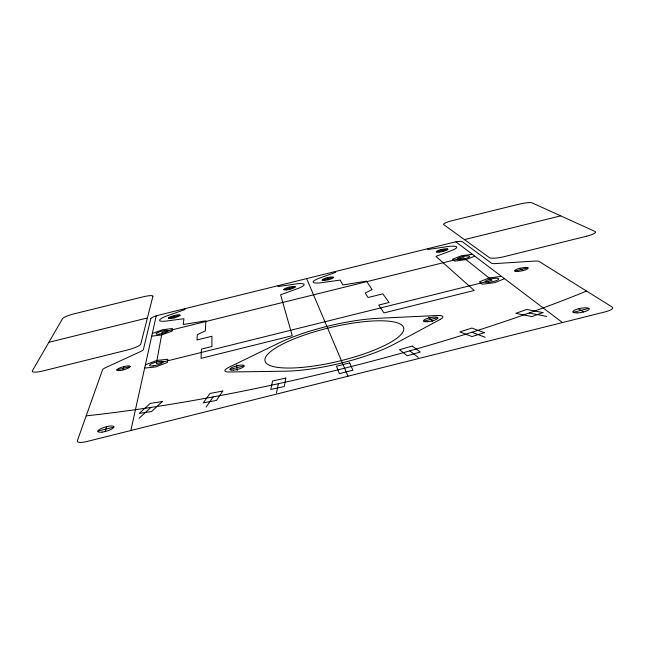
<?xml version="1.0" encoding="UTF-8"?>
<svg xmlns="http://www.w3.org/2000/svg" width="645" height="645" viewBox="0 0 645 645"><rect width="100%" height="100%" fill="white"/><g stroke="black" fill="none" stroke-linecap="round" stroke-linejoin="round"><path stroke-width="0.97" d="M174.182 317.88L174.392 315.486M185.067 308.649L184.962 309.56L169.885 314.873A14.851 2.822 -14.8 0 0 159.694 319.888A14.851 2.822 -14.8 0 0 166.571 321.008L183.93 318.711L183.285 324.491L205.868 320.855L205.336 330.845L197.305 334.682L196.999 339.955L211.939 336.247L211.891 346.494L201.434 349.09L201.055 358.362L292.25 335.698L280.607 294.805L297.555 288.629A14.706 2.822 -13.7 0 0 303.956 284.227A14.706 2.822 -13.7 0 0 293.467 284.332L278.253 286.517L278.011 285.687M276.479 392.926L278.374 383.694M130.83 430.521L156.227 315.776M105.183 431.529L106.586 426.676M123.002 369.948L123.985 366.562M206.118 407.084L213.156 396.885M139.11 418.282L150.906 407.406M504.551 278.688L494.909 282.639L482.275 284.219L479.453 281.849L489.031 277.955L501.496 276.374M474.801 256.162L465.996 259.596L454.781 261.12L452.508 259.201L461.256 255.815L472.342 254.291M145.375 364.82L156.912 360.426L167.845 359.241L167.353 362.458L155.695 366.932L144.641 368.101M152.301 333.505L162.629 329.716L172.473 328.515L172.086 331.103L161.653 334.957L151.712 336.15M97.863 431.094L113.915 427.079M573.212 312.301L588.837 308.399M116.785 369.908L130.201 366.578M514.839 271.077L527.949 267.82M230.684 369.222L243.342 366.07M424.426 320.96L436.955 317.84M48.875 342.293L147.399 317.953M464.473 239.626L560.682 215.857M168.506 318.106L180.068 315.244M283.784 289.613L295.273 286.775M322.121 280.14L333.586 277.302A5.91 1.137 -13.4 0 0 324.846 278.414A5.91 1.137 -13.4 0 0 325.112 280.373A5.91 1.137 -13.4 0 0 333.61 277.382M436.391 251.889L447.783 249.075M529.247 312.97L546.758 316.445M471.914 332.264L485.242 337.303M519.733 268.312L523.071 270.602M578.67 308.737L583.419 311.986M455.878 241.835L562.488 322.556M440.946 249.607L443.252 251.365M409.777 350.872L418.323 357.451M427.401 248.785L428.175 249.47L444.236 247.083A14.722 2.782 -12.3 0 1 456.152 246.608A14.722 2.782 -12.3 0 1 451.524 250.558L435.947 256.387L474.212 290.468L383.969 312.898L378.728 305.069L389.088 302.497L382.864 293.854L368.069 297.522L365.191 293.072L372.012 289.541L366.497 281.091L342.922 284.985L340.125 280.083L321.694 282.655A14.69 2.814 -13.4 0 1 313.139 281.962A14.69 2.814 -13.4 0 1 321.718 277.358L335.69 272.327L335.247 271.553M428.683 316.993L432.739 321.855M327.233 277.705L328.474 279.736M306.649 278.616L347.994 376.204M289.089 287.138L289.976 289.258M236.796 364.772L237.239 370.569M586.563 291.064A429.578 81.197 -13.6 0 1 86.188 415.848M162.145 332.312L156.308 363.643L491.941 280.277L463.602 257.686L162.145 332.312M285.848 378.059L284.26 386.516L270.739 389.467L272.633 380.945L285.848 378.059M150.793 318.622L143.392 349.501A8.828 1.83 -15.4 0 1 140.546 351.557L105.675 367.594A9.191 1.967 -15.7 0 0 102.539 369.811L77.336 440.793A11.36 2.943 -16.7 0 0 87.075 441.462L605.066 311.906A11.231 2.854 -10.1 0 0 612.194 307.06L539.115 261.459A9.086 1.919 -11.3 0 0 534.971 261.064L495.312 263.595A8.74 1.798 -11.7 0 1 491.498 263.2L462.28 241.665A7.788 1.443 -12.2 0 0 453.33 242.375L158.734 315.155A7.861 1.467 -14.9 0 0 150.793 318.622M152.889 296.297L140.812 343.938A12.956 2.628 -15.4 0 1 127.46 350.001L43.199 370.883A13.158 2.604 -16.1 0 1 32.387 370.802L62.605 318.549A10.884 1.822 -15.4 0 1 74.231 313.801L143.085 296.837A10.763 1.83 -14.8 0 1 152.889 296.297M222.775 391.047L216.438 400.416L203.336 402.843L209.956 393.442L222.775 391.047M162.314 401.529L151.567 411.55L139.28 413.397L150.261 403.375L162.314 401.529M440.479 319.283L394.837 343.817A80.061 19.511 -13.4 0 1 285.122 371.197L228.911 371.996A12.553 3.048 -14.6 0 1 228.685 367.416L278.68 343.124A80.061 19.511 -13.4 0 1 378.599 318.275L437.181 315.502A12.497 3.007 -12.3 0 1 440.479 319.283M542.945 312.607L531.851 316.582L515.79 313.333L526.715 309.455L542.945 312.607M484.242 332.659L471.979 336.561L459.829 331.869L471.85 328.063L484.242 332.659M412.284 346.075L399.489 349.679L407.205 355.782L420.298 352.081L412.284 346.075M349.663 362.917L336.456 366.215L339.415 373.616L352.936 370.238L349.663 362.917M586.571 236.231L504.495 256.573A12.811 2.572 -11.7 0 1 489.345 257.605L443.704 224.621A10.651 1.798 -12.3 0 1 451.919 220.743L519.306 204.134A10.715 1.782 -11.8 0 1 532.044 202.852L594.98 231.434A12.94 2.532 -11 0 1 586.571 236.231M171.618 318.404A5.974 1.137 -14.8 0 0 180.068 315.163A5.974 1.137 -14.8 0 0 171.175 316.485A5.974 1.137 -14.8 0 0 171.618 318.404M286.63 289.887A5.918 1.137 -13.7 0 0 295.289 286.848A5.918 1.137 -13.7 0 0 286.67 287.855A5.918 1.137 -13.7 0 0 286.63 289.887M439.084 252.098A5.926 1.121 -12.3 0 0 447.888 249.292A5.926 1.121 -12.3 0 0 439.318 250.067A5.926 1.121 -12.3 0 0 439.084 252.098M153.091 365.9A7.022 1.556 -15.3 0 0 163.088 361.845A7.022 1.556 -15.3 0 0 152.736 363.208A7.022 1.556 -15.3 0 0 153.091 365.9M488.636 282.292A6.958 1.524 -11.7 0 0 498.762 278.922A6.958 1.524 -11.7 0 0 488.434 279.64A6.958 1.524 -11.7 0 0 488.636 282.292M460.522 259.411A6.232 1.234 -12.1 0 0 469.713 256.452A6.232 1.234 -12.1 0 0 460.594 257.218A6.232 1.234 -12.1 0 0 460.522 259.411M159.283 334.199A6.289 1.258 -15 0 0 168.232 330.716A6.289 1.258 -15 0 0 158.92 332.046A6.289 1.258 -15 0 0 159.283 334.199M300.409 367.545A71.273 17.359 -13.4 0 0 403.81 328.652A71.273 17.359 -13.4 0 0 298.893 337.021A71.273 17.359 -13.4 0 0 300.409 367.545M102.112 432.118A8.385 2.161 -16.5 0 0 113.939 426.813A8.385 2.161 -16.5 0 0 101.596 428.385A8.385 2.161 -16.5 0 0 102.112 432.118M577.073 312.898A8.288 2.088 -10.4 0 0 589.207 308.931A8.288 2.088 -10.4 0 0 576.848 309.253A8.288 2.088 -10.4 0 0 577.073 312.898M518.257 271.392A6.893 1.484 -11.4 0 0 528.158 268.102A6.893 1.484 -11.4 0 0 517.79 268.876A6.893 1.484 -11.4 0 0 518.257 271.392M120.422 370.464A6.974 1.516 -15.6 0 0 130.209 366.392A6.974 1.516 -15.6 0 0 119.833 367.908A6.974 1.516 -15.6 0 0 120.422 370.464M427.288 321.742A7.498 1.806 -12.3 0 0 438.028 317.84A7.498 1.806 -12.3 0 0 426.78 318.654A7.498 1.806 -12.3 0 0 427.288 321.742M233.522 370.157A7.53 1.83 -14.6 0 0 244.318 365.828A7.53 1.83 -14.6 0 0 233.2 366.981A7.53 1.83 -14.6 0 0 233.522 370.157"/></g></svg>
